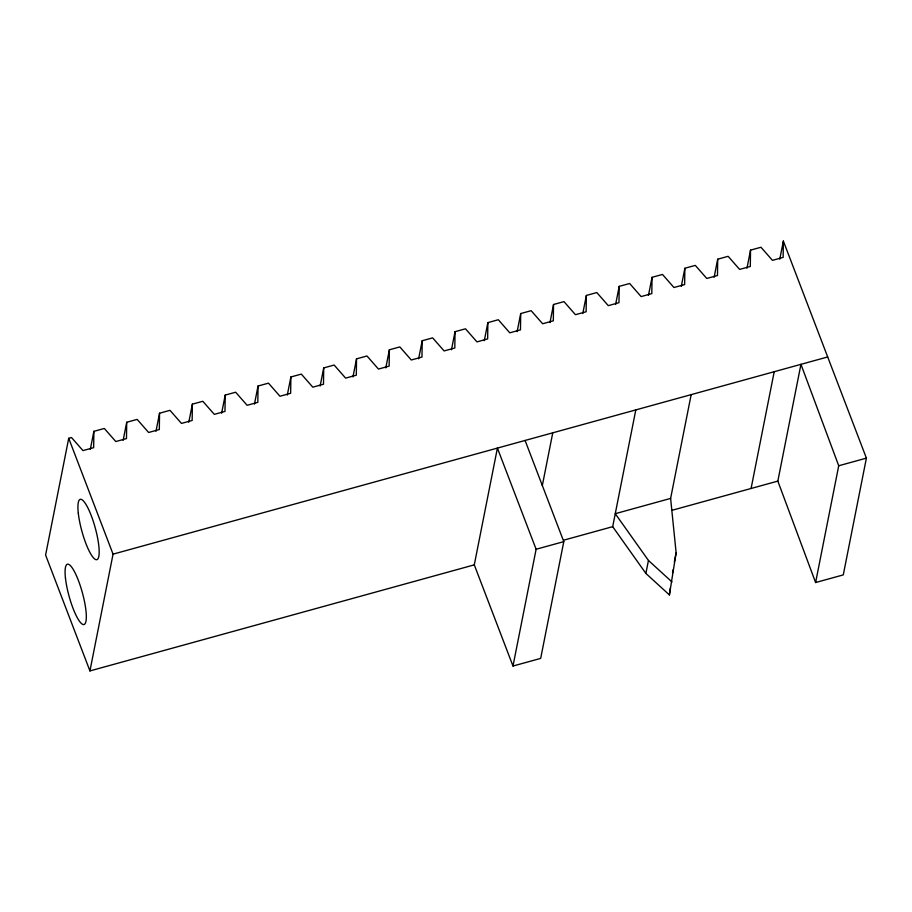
<?xml version="1.0" encoding="UTF-8"?>
<svg xmlns="http://www.w3.org/2000/svg" width="912" height="912" viewBox="0 0 912 912"><rect width="100%" height="100%" fill="white"/><g stroke="black" fill="none" stroke-linecap="round" stroke-linejoin="round"><path stroke-width="1.37" d="M815.602 582.529L838.721 465.77L800.953 364.333L777.833 481.103L815.602 582.529L843.281 574.891L866.4 458.132L783.362 241.076L783.134 257.389L772.453 260.342L760.973 247.255L750.53 250.139L750.302 266.452L739.621 269.405L728.141 256.318L717.698 259.202L717.47 275.515L706.789 278.468L695.309 265.381L684.866 268.265L684.638 284.578L673.957 287.519L662.477 274.444L652.034 277.316L651.806 293.63L641.125 296.582L629.645 283.495L619.202 286.379L618.974 302.693L608.293 305.645L596.813 292.558L586.37 295.442L586.131 311.756L575.449 314.697L563.981 301.621L553.538 304.494L553.31 320.819L542.629 323.76L531.149 310.684L520.706 313.557L520.467 329.87L509.785 332.823L498.317 319.736L487.863 322.62L487.646 338.933L476.965 341.886L465.485 328.799L455.042 331.683L454.803 347.996L444.121 350.938L432.641 337.862L422.199 340.746L421.971 357.048L411.301 360.001L399.809 346.913L389.378 349.798L389.139 366.111L378.457 369.064L366.977 355.976L356.535 358.861L356.307 375.174L345.625 378.127L334.145 365.039L323.703 367.924L323.486 384.237L312.793 387.178L301.325 374.102L290.882 376.975L290.643 393.289L279.961 396.241L268.481 383.154L258.039 386.038L257.811 402.352L247.129 405.304L235.649 392.217L225.218 395.101L224.979 411.415L214.297 414.356L202.817 401.28L192.375 404.153L192.147 420.466L181.465 423.419L169.985 410.332L159.554 413.216L159.315 429.529L148.633 432.482L137.153 419.395L126.711 422.279L126.483 438.592L115.801 441.545L104.321 428.458L93.879 431.342L93.651 447.655L82.969 450.596L71.489 437.521L68.719 438.284L45.6 555.043L89.935 670.924L474.286 564.859L497.405 448.088L536.119 549.263L512.989 666.034L540.679 658.396L563.798 541.625L525.084 440.45M635.812 409.898L612.693 526.669L645.878 573.431L669.397 594.909L670.388 587.978M672.566 572.725L672.965 569.954M669.397 594.909L676.134 552.82L670.616 498.419L691.171 394.622M90.311 449.411L93.879 431.342M123.131 440.348L126.711 422.279M89.935 670.924L113.054 554.154L68.719 438.284M155.975 431.285L159.554 413.216M188.795 422.233L192.375 404.153M221.639 413.17L225.218 395.101M254.459 404.107L258.039 386.038M287.303 395.044L290.882 376.975M320.135 385.993L323.703 367.924M352.955 376.93L356.535 358.861M385.799 367.867L389.378 349.798M418.619 358.815L422.199 340.746M451.463 349.752L455.042 331.683M484.295 340.689L487.863 322.62M517.127 331.626L520.706 313.557M549.959 322.574L553.538 304.494M542.309 485.64L552.763 432.812M582.791 313.511L586.37 295.442M615.623 304.448L619.202 286.379M648.455 295.397L652.034 277.316M681.298 286.334L684.866 268.265M645.878 573.431L648.455 560.458L615.258 513.695L670.616 498.419M714.119 277.271L717.698 259.202M674.333 561.906L676.134 552.82M746.962 268.208L750.53 250.139M779.783 259.156L783.362 241.076M751.089 488.479L774.208 371.708M113.054 554.154L827.697 356.957M563.684 540.189L612.693 526.669M672.133 510.264L777.833 481.103M536.119 549.263L563.798 541.625M838.721 465.77L866.4 458.132M648.455 560.458L671.973 581.936M474.286 564.859L512.989 666.034M78.295 513.137A31.27 6.874 74.6 0 0 96.102 559.683A31.27 6.874 74.6 0 0 91.291 515.725A31.27 6.874 74.6 0 0 78.295 513.137M65.447 578.003A31.27 6.874 74.6 0 0 83.254 624.549A31.27 6.874 74.6 0 0 78.443 580.602A31.27 6.874 74.6 0 0 65.447 578.003"/></g></svg>
